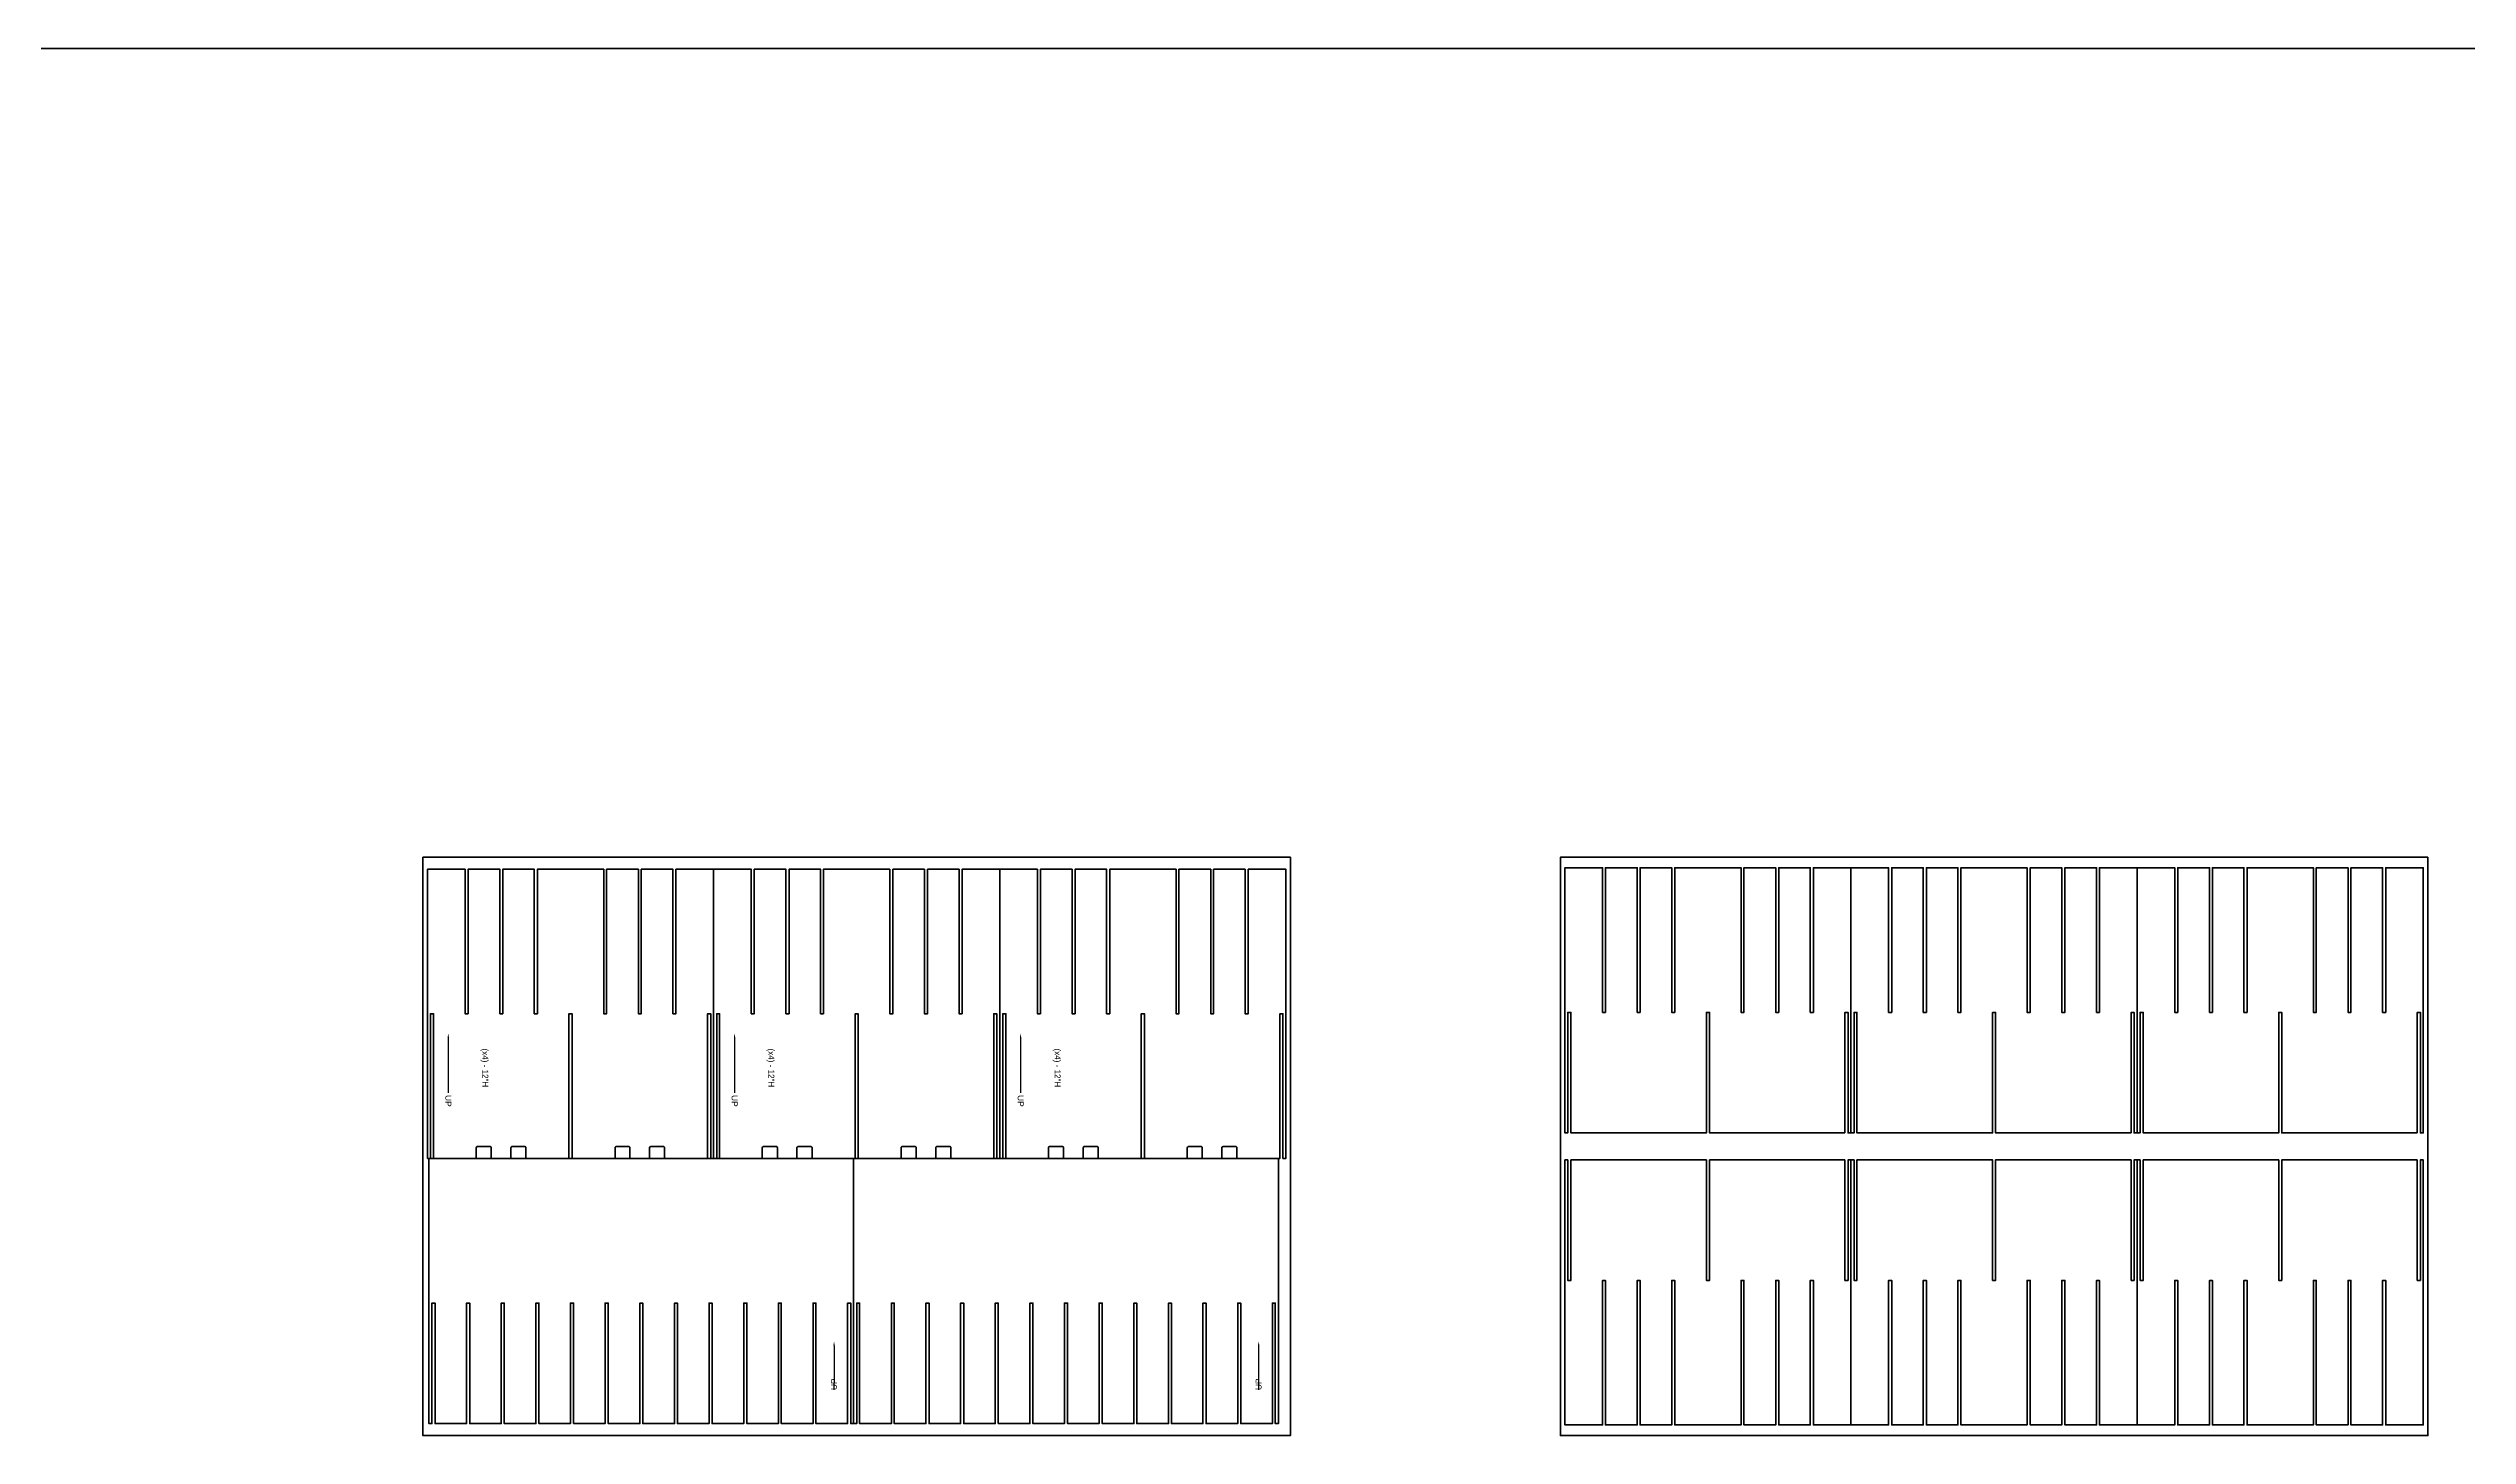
# Model space of a CAD drawing. Header units: millimetres. Extents: x -4815 to 20749, y -4662 to 5111.
# Drawn here: x 3347.6 to 3448, y 687.6 to 745.1 of the extents above; entities that cross this region are included whole.
import ezdxf
from ezdxf import colors
from ezdxf.entities.mleader import LeaderData, LeaderLine
from ezdxf.math import Vec2, Vec3

# ---------------------------------------------------------------- set-up
doc = ezdxf.new("R2010")
doc.units = ezdxf.units.MM
doc.header["$LTSCALE"] = 10
doc.header["$MEASUREMENT"] = 0
doc.layers.add('A-ANNO-LEGN', color=4, linetype='Continuous')
doc.layers.add('A-TTBL-___3', color=3, linetype='Continuous')

msp = doc.modelspace()

# ---------------------------------------------------------------- linework, layer by layer
at = {"layer": 'A-TTBL-___3', "lineweight": 40, "transparency": 33554687}
for points in [[(3368.74, 699.06), (3369.22, 699.06), (3369.22, 705.06), (3369.35, 705.06), (3369.35, 699.06), (3371.13, 699.06), (3371.13, 699.5, -0.414214), (3371.19, 699.56), (3371.69, 699.56, -0.414214), (3371.75, 699.5), (3371.75, 699.06), (3372.56, 699.06), (3372.56, 699.5, -0.414214), (3372.63, 699.56), (3373.13, 699.56, -0.414214), (3373.19, 699.5), (3373.19, 699.06), (3374.97, 699.06), (3374.97, 705.06), (3375.1, 705.06), (3375.1, 699.06), (3375.22, 699.06), (3375.22, 711.06), (3373.66, 711.06), (3373.66, 705.06), (3373.53, 705.06), (3373.53, 711.06), (3372.22, 711.06), (3372.22, 705.06), (3372.1, 705.06), (3372.1, 711.06), (3370.78, 711.06), (3370.78, 705.06), (3370.66, 705.06), (3370.66, 711.06), (3367.91, 711.06), (3367.91, 705.06), (3367.78, 705.06), (3367.78, 711.06), (3366.47, 711.06), (3366.47, 705.06), (3366.35, 705.06), (3366.35, 711.06), (3365.03, 711.06), (3365.03, 705.06), (3364.91, 705.06), (3364.91, 711.06), (3363.35, 711.06), (3363.35, 699.06), (3363.47, 699.06), (3363.47, 705.06), (3363.6, 705.06), (3363.6, 699.06), (3365.37, 699.06), (3365.37, 699.5, -0.414214), (3365.43, 699.56), (3365.93, 699.56, -0.414214), (3365.99, 699.5), (3365.99, 699.06), (3366.81, 699.06), (3366.81, 699.5, -0.414214), (3366.87, 699.56), (3367.37, 699.56, -0.414214), (3367.43, 699.5), (3367.43, 699.06), (3369.22, 699.06)], [(3380.62, 699.06), (3381.1, 699.06), (3381.1, 705.06), (3381.22, 705.06), (3381.22, 699.06), (3383, 699.06), (3383, 699.5, -0.414214), (3383.06, 699.56), (3383.57, 699.56, -0.414214), (3383.63, 699.5), (3383.63, 699.06), (3384.44, 699.06), (3384.44, 699.5, -0.414214), (3384.5, 699.56), (3385, 699.56, -0.414214), (3385.07, 699.5), (3385.07, 699.06), (3386.85, 699.06), (3386.85, 705.06), (3386.97, 705.06), (3386.97, 699.06), (3387.1, 699.06), (3387.1, 711.06), (3385.53, 711.06), (3385.53, 705.06), (3385.41, 705.06), (3385.41, 711.06), (3384.1, 711.06), (3384.1, 705.06), (3383.97, 705.06), (3383.97, 711.06), (3382.66, 711.06), (3382.66, 705.06), (3382.53, 705.06), (3382.53, 711.06), (3379.78, 711.06), (3379.78, 705.06), (3379.66, 705.06), (3379.66, 711.06), (3378.35, 711.06), (3378.35, 705.06), (3378.22, 705.06), (3378.22, 711.06), (3376.91, 711.06), (3376.91, 705.06), (3376.78, 705.06), (3376.78, 711.06), (3375.22, 711.06), (3375.22, 699.06), (3375.35, 699.06), (3375.35, 705.06), (3375.47, 705.06), (3375.47, 699.06), (3377.24, 699.06), (3377.24, 699.5, -0.414214), (3377.31, 699.56), (3377.81, 699.56, -0.414214), (3377.87, 699.5), (3377.87, 699.06), (3378.68, 699.06), (3378.68, 699.5, -0.414214), (3378.74, 699.56), (3379.24, 699.56, -0.414214), (3379.31, 699.5), (3379.31, 699.06), (3381.1, 699.06)], [(3392.49, 699.06), (3392.97, 699.06), (3392.97, 705.06), (3393.1, 705.06), (3393.1, 699.06), (3394.88, 699.06), (3394.88, 699.5, -0.414214), (3394.94, 699.56), (3395.44, 699.56, -0.414214), (3395.5, 699.5), (3395.5, 699.06), (3396.31, 699.06), (3396.31, 699.5, -0.414214), (3396.38, 699.56), (3396.88, 699.56, -0.414214), (3396.94, 699.5), (3396.94, 699.06), (3398.72, 699.06), (3398.72, 705.06), (3398.85, 705.06), (3398.85, 699.06), (3398.97, 699.06), (3398.97, 711.06), (3397.41, 711.06), (3397.41, 705.06), (3397.28, 705.06), (3397.28, 711.06), (3395.97, 711.06), (3395.97, 705.06), (3395.85, 705.06), (3395.85, 711.06), (3394.53, 711.06), (3394.53, 705.06), (3394.41, 705.06), (3394.41, 711.06), (3391.66, 711.06), (3391.66, 705.06), (3391.53, 705.06), (3391.53, 711.06), (3390.22, 711.06), (3390.22, 705.06), (3390.1, 705.06), (3390.1, 711.06), (3388.78, 711.06), (3388.78, 705.06), (3388.66, 705.06), (3388.66, 711.06), (3387.1, 711.06), (3387.1, 699.06), (3387.22, 699.06), (3387.22, 705.06), (3387.35, 705.06), (3387.35, 699.06), (3389.12, 699.06), (3389.12, 699.5, -0.414214), (3389.18, 699.56), (3389.68, 699.56, -0.414214), (3389.74, 699.5), (3389.74, 699.06), (3390.56, 699.06), (3390.56, 699.5, -0.414214), (3390.62, 699.56), (3391.12, 699.56, -0.414214), (3391.18, 699.5), (3391.18, 699.06), (3392.97, 699.06)]]:
    msp.add_lwpolyline(points, format="xyb", dxfattribs=at)
for points in [[(3422.17, 700.12), (3422.17, 705.12), (3422.3, 705.12), (3422.3, 700.12), (3422.42, 700.12), (3422.42, 711.12), (3420.86, 711.12), (3420.86, 705.12), (3420.73, 705.12), (3420.73, 711.12), (3419.42, 711.12), (3419.42, 705.12), (3419.3, 705.12), (3419.3, 711.12), (3417.98, 711.12), (3417.98, 705.12), (3417.86, 705.12), (3417.86, 711.12), (3415.11, 711.12), (3415.11, 705.12), (3414.98, 705.12), (3414.98, 711.12), (3413.67, 711.12), (3413.67, 705.12), (3413.55, 705.12), (3413.55, 711.12), (3412.23, 711.12), (3412.23, 705.12), (3412.11, 705.12), (3412.11, 711.12), (3410.55, 711.12), (3410.55, 700.12), (3410.67, 700.12), (3410.67, 705.12), (3410.8, 705.12), (3410.8, 700.12), (3416.42, 700.12), (3416.42, 705.12), (3416.55, 705.12), (3416.55, 700.12)], [(3434.05, 700.12), (3434.05, 705.12), (3434.17, 705.12), (3434.17, 700.12), (3434.3, 700.12), (3434.3, 711.12), (3432.73, 711.12), (3432.73, 705.12), (3432.61, 705.12), (3432.61, 711.12), (3431.3, 711.12), (3431.3, 705.12), (3431.17, 705.12), (3431.17, 711.12), (3429.86, 711.12), (3429.86, 705.12), (3429.73, 705.12), (3429.73, 711.12), (3426.98, 711.12), (3426.98, 705.12), (3426.86, 705.12), (3426.86, 711.12), (3425.55, 711.12), (3425.55, 705.12), (3425.42, 705.12), (3425.42, 711.12), (3424.11, 711.12), (3424.11, 705.12), (3423.98, 705.12), (3423.98, 711.12), (3422.42, 711.12), (3422.42, 700.12), (3422.55, 700.12), (3422.55, 705.12), (3422.67, 705.12), (3422.67, 700.12), (3428.3, 700.12), (3428.3, 705.12), (3428.42, 705.12), (3428.42, 700.12)], [(3445.92, 700.12), (3445.92, 705.12), (3446.05, 705.12), (3446.05, 700.12), (3446.17, 700.12), (3446.17, 711.12), (3444.61, 711.12), (3444.61, 705.12), (3444.48, 705.12), (3444.48, 711.12), (3443.17, 711.12), (3443.17, 705.12), (3443.05, 705.12), (3443.05, 711.12), (3441.73, 711.12), (3441.73, 705.12), (3441.61, 705.12), (3441.61, 711.12), (3438.86, 711.12), (3438.86, 705.12), (3438.73, 705.12), (3438.73, 711.12), (3437.42, 711.12), (3437.42, 705.12), (3437.3, 705.12), (3437.3, 711.12), (3435.98, 711.12), (3435.98, 705.12), (3435.86, 705.12), (3435.86, 711.12), (3434.3, 711.12), (3434.3, 700.12), (3434.42, 700.12), (3434.42, 705.12), (3434.55, 705.12), (3434.55, 700.12), (3440.17, 700.12), (3440.17, 705.12), (3440.3, 705.12), (3440.3, 700.12)], [(3369.41, 688.06), (3369.41, 693.06), (3369.28, 693.06), (3369.28, 688.06), (3367.97, 688.06), (3367.97, 693.06), (3367.85, 693.06), (3367.85, 688.06), (3366.53, 688.06), (3366.53, 693.06), (3366.41, 693.06), (3366.41, 688.06), (3365.1, 688.06), (3365.1, 693.06), (3364.97, 693.06), (3364.97, 688.06), (3363.66, 688.06), (3363.66, 693.06), (3363.53, 693.06), (3363.53, 688.06), (3363.41, 688.06), (3363.41, 699.06), (3381.03, 699.06), (3381.03, 688.06), (3380.91, 688.06), (3380.91, 693.06), (3380.78, 693.06), (3380.78, 688.06), (3379.47, 688.06), (3379.47, 693.06), (3379.35, 693.06), (3379.35, 688.06), (3378.03, 688.06), (3378.03, 693.06), (3377.91, 693.06), (3377.91, 688.06), (3376.6, 688.06), (3376.6, 693.06), (3376.47, 693.06), (3376.47, 688.06), (3375.16, 688.06), (3375.16, 693.06), (3375.03, 693.06), (3375.03, 688.06), (3373.72, 688.06), (3373.72, 693.06), (3373.6, 693.06), (3373.6, 688.06), (3372.28, 688.06), (3372.28, 693.06), (3372.16, 693.06), (3372.16, 688.06), (3370.85, 688.06), (3370.85, 693.06), (3370.72, 693.06), (3370.72, 688.06)], [(3387.03, 688.06), (3387.03, 693.06), (3386.91, 693.06), (3386.91, 688.06), (3385.6, 688.06), (3385.6, 693.06), (3385.47, 693.06), (3385.47, 688.06), (3384.16, 688.06), (3384.16, 693.06), (3384.03, 693.06), (3384.03, 688.06), (3382.72, 688.06), (3382.72, 693.06), (3382.6, 693.06), (3382.6, 688.06), (3381.28, 688.06), (3381.28, 693.06), (3381.16, 693.06), (3381.16, 688.06), (3381.03, 688.06), (3381.03, 699.06), (3398.66, 699.06), (3398.66, 688.06), (3398.53, 688.06), (3398.53, 693.06), (3398.41, 693.06), (3398.41, 688.06), (3397.1, 688.06), (3397.1, 693.06), (3396.97, 693.06), (3396.97, 688.06), (3395.66, 688.06), (3395.66, 693.06), (3395.53, 693.06), (3395.53, 688.06), (3394.22, 688.06), (3394.22, 693.06), (3394.1, 693.06), (3394.1, 688.06), (3392.78, 688.06), (3392.78, 693.06), (3392.66, 693.06), (3392.66, 688.06), (3391.35, 688.06), (3391.35, 693.06), (3391.22, 693.06), (3391.22, 688.06), (3389.91, 688.06), (3389.91, 693.06), (3389.78, 693.06), (3389.78, 688.06), (3388.47, 688.06), (3388.47, 693.06), (3388.35, 693.06), (3388.35, 688.06)], [(3422.17, 699), (3422.17, 694), (3422.3, 694), (3422.3, 699), (3422.42, 699), (3422.42, 688), (3420.86, 688), (3420.86, 694), (3420.73, 694), (3420.73, 688), (3419.42, 688), (3419.42, 694), (3419.3, 694), (3419.3, 688), (3417.98, 688), (3417.98, 694), (3417.86, 694), (3417.86, 688), (3415.11, 688), (3415.11, 694), (3414.98, 694), (3414.98, 688), (3413.67, 688), (3413.67, 694), (3413.55, 694), (3413.55, 688), (3412.23, 688), (3412.23, 694), (3412.11, 694), (3412.11, 688), (3410.55, 688), (3410.55, 699), (3410.67, 699), (3410.67, 694), (3410.8, 694), (3410.8, 699), (3416.42, 699), (3416.42, 694), (3416.55, 694), (3416.55, 699)], [(3434.05, 699), (3434.05, 694), (3434.17, 694), (3434.17, 699), (3434.3, 699), (3434.3, 688), (3432.73, 688), (3432.73, 694), (3432.61, 694), (3432.61, 688), (3431.3, 688), (3431.3, 694), (3431.17, 694), (3431.17, 688), (3429.86, 688), (3429.86, 694), (3429.73, 694), (3429.73, 688), (3426.98, 688), (3426.98, 694), (3426.86, 694), (3426.86, 688), (3425.55, 688), (3425.55, 694), (3425.42, 694), (3425.42, 688), (3424.11, 688), (3424.11, 694), (3423.98, 694), (3423.98, 688), (3422.42, 688), (3422.42, 699), (3422.55, 699), (3422.55, 694), (3422.67, 694), (3422.67, 699), (3428.3, 699), (3428.3, 694), (3428.42, 694), (3428.42, 699)], [(3445.92, 699), (3445.92, 694), (3446.05, 694), (3446.05, 699), (3446.17, 699), (3446.17, 688), (3444.61, 688), (3444.61, 694), (3444.48, 694), (3444.48, 688), (3443.17, 688), (3443.17, 694), (3443.05, 694), (3443.05, 688), (3441.73, 688), (3441.73, 694), (3441.61, 694), (3441.61, 688), (3438.86, 688), (3438.86, 694), (3438.73, 694), (3438.73, 688), (3437.42, 688), (3437.42, 694), (3437.3, 694), (3437.3, 688), (3435.98, 688), (3435.98, 694), (3435.86, 694), (3435.86, 688), (3434.3, 688), (3434.3, 699), (3434.42, 699), (3434.42, 694), (3434.55, 694), (3434.55, 699), (3440.17, 699), (3440.17, 694), (3440.3, 694), (3440.3, 699)]]:
    msp.add_lwpolyline(points, close=True, dxfattribs=at)
at = {"layer": 'Defpoints', "lineweight": 40, "transparency": 33554687}
msp.add_line((3133.92, 745.12), (3512.64, 745.12), dxfattribs=at)
for points in [[(3399.16, 711.56), (3363.16, 711.56), (3363.16, 687.56), (3399.16, 687.56)], [(3446.36, 711.56), (3410.36, 711.56), (3410.36, 687.56), (3446.36, 687.56)]]:
    msp.add_lwpolyline(points, close=True, dxfattribs=at)

# ---------------------------------------------------------------- texts
at = {"layer": 'Defpoints', "lineweight": 40, "transparency": 33554687, "char_height": 0.25, "attachment_point": 1, "rotation": 270}
for insert in [(3365.87, 703.62), (3377.74, 703.62), (3389.62, 703.62)]:
    msp.add_mtext_dynamic_manual_height_columns('(x4) - 12"H', width=3.6283, gutter_width=1.25, heights=[0], dxfattribs=dict(at, insert=insert))

# ---------------------------------------------------------------- leaders
at = {"layer": 'A-ANNO-LEGN', "lineweight": 40, "transparency": 33554687}
ml = msp.add_multileader_mtext('Standard', dxfattribs=at)
ml.set_content('{\\fArial|b0|i0|c0|p0;UP}', color=256)
ml.set_leader_properties()
ml.build(insert=Vec2(0, 0))
ml.multileader.update_dxf_attribs({"text_right_attachment_type": 6, "dogleg_length": 0.36, "arrow_head_size": 0.18})
ctx = ml.context
ctx.base_point, ctx.char_height, ctx.arrow_head_size, ctx.landing_gap_size, ctx.plane_origin, ctx.plane_x_axis, ctx.plane_y_axis = Vec3(3364.21, 701.78), 0.25, 0.18, 0.09, Vec3(3364.21, 704.25), Vec3(0, -1), Vec3(1, 0)
ctx.right_attachment = 6
notes = []
notes.append((ctx, [(0, (1, 1, 0), (3364.21, 702.14), (0, -1), 0.36, [(0, [(3364.21, 704.25)], 0, [])])]))
ctx.mtext.insert, ctx.mtext.text_direction, ctx.mtext.rotation, ctx.mtext.width, ctx.mtext.flow_direction = Vec3(3364.34, 701.69), Vec3(0, -1), 4.712389, 0.8495, 5
ml = msp.add_multileader_mtext('Standard', dxfattribs=at)
ml.set_content('{\\fArial|b0|i0|c0|p0;UP}', color=256)
ml.set_leader_properties()
ml.build(insert=Vec2(0, 0))
ml.multileader.update_dxf_attribs({"text_right_attachment_type": 6, "dogleg_length": 0.36, "arrow_head_size": 0.18})
ctx = ml.context
ctx.base_point, ctx.char_height, ctx.arrow_head_size, ctx.landing_gap_size, ctx.plane_origin, ctx.plane_x_axis, ctx.plane_y_axis = Vec3(3376.09, 701.78), 0.25, 0.18, 0.09, Vec3(3376.09, 704.25), Vec3(0, -1), Vec3(1, 0)
ctx.right_attachment = 6
notes.append((ctx, [(0, (1, 1, 0), (3376.09, 702.14), (0, -1), 0.36, [(0, [(3376.09, 704.25)], 0, [])])]))
ctx.mtext.insert, ctx.mtext.text_direction, ctx.mtext.rotation, ctx.mtext.width, ctx.mtext.flow_direction = Vec3(3376.22, 701.69), Vec3(0, -1), 4.712389, 0.8495, 5
ml = msp.add_multileader_mtext('Standard', dxfattribs=at)
ml.set_content('{\\fArial|b0|i0|c0|p0;UP}', color=256)
ml.set_leader_properties()
ml.build(insert=Vec2(0, 0))
ml.multileader.update_dxf_attribs({"text_right_attachment_type": 6, "dogleg_length": 0.36, "arrow_head_size": 0.18})
ctx = ml.context
ctx.base_point, ctx.char_height, ctx.arrow_head_size, ctx.landing_gap_size, ctx.plane_origin, ctx.plane_x_axis, ctx.plane_y_axis = Vec3(3387.96, 701.78), 0.25, 0.18, 0.09, Vec3(3387.96, 704.25), Vec3(0, -1), Vec3(1, 0)
ctx.right_attachment = 6
notes.append((ctx, [(0, (1, 1, 0), (3387.96, 702.14), (0, -1), 0.36, [(0, [(3387.96, 704.25)], 0, [])])]))
ctx.mtext.insert, ctx.mtext.text_direction, ctx.mtext.rotation, ctx.mtext.width, ctx.mtext.flow_direction = Vec3(3388.09, 701.69), Vec3(0, -1), 4.712389, 0.8495, 5
ml = msp.add_multileader_mtext('Standard', dxfattribs=at)
ml.set_content('{\\fArial|b0|i0|c0|p0;UP}', color=256)
ml.set_leader_properties()
ml.build(insert=Vec2(0, 0))
ml.multileader.update_dxf_attribs({"has_dogleg": 0, "text_right_attachment_type": 6, "dogleg_length": 0.36, "arrow_head_size": 0.18})
ctx = ml.context
ctx.base_point, ctx.char_height, ctx.arrow_head_size, ctx.landing_gap_size, ctx.plane_origin, ctx.plane_x_axis, ctx.plane_y_axis = Vec3(3380.21, 690.02), 0.25, 0.18, 0.09, Vec3(3380.23, 693.71), Vec3(-0.003833, -0.999993), Vec3(0.999993, -0.003833)
ctx.right_attachment, ctx.text_align_type = 6, 2
notes.append((ctx, [(0, (1, 1, 0), (3380.22, 690.38), (-0.003833, -0.999993), 0.36, [(0, [(3380.22, 691.47)], 0, [])])]))
ctx.mtext.insert, ctx.mtext.text_direction, ctx.mtext.rotation, ctx.mtext.alignment, ctx.mtext.flow_direction = Vec3(3380.09, 689.93), Vec3(0.003833, 0.999993), 1.566963, 3, 5
ml = msp.add_multileader_mtext('Standard', dxfattribs=at)
ml.set_content('{\\fArial|b0|i0|c0|p0;UP}', color=256)
ml.set_leader_properties()
ml.build(insert=Vec2(0, 0))
ml.multileader.update_dxf_attribs({"has_dogleg": 0, "text_right_attachment_type": 6, "dogleg_length": 0.36, "arrow_head_size": 0.18})
ctx = ml.context
ctx.base_point, ctx.char_height, ctx.arrow_head_size, ctx.landing_gap_size, ctx.plane_origin, ctx.plane_x_axis, ctx.plane_y_axis = Vec3(3397.84, 690.02), 0.25, 0.18, 0.09, Vec3(3397.85, 693.71), Vec3(-0.003833, -0.999993), Vec3(0.999993, -0.003833)
ctx.right_attachment, ctx.text_align_type = 6, 2
notes.append((ctx, [(0, (1, 1, 0), (3397.84, 690.38), (-0.003833, -0.999993), 0.36, [(0, [(3397.84, 691.47)], 0, [])])]))
ctx.mtext.insert, ctx.mtext.text_direction, ctx.mtext.rotation, ctx.mtext.alignment, ctx.mtext.flow_direction = Vec3(3397.71, 689.93), Vec3(0.003833, 0.999993), 1.566963, 3, 5
for ctx, leaders in notes:
    for number, flags, end, landing, length, lines in leaders:
        leader = LeaderData()
        leader.index, (leader.has_last_leader_line, leader.has_dogleg_vector, leader.attachment_direction) = number, flags
        leader.last_leader_point, leader.dogleg_vector, leader.dogleg_length = Vec3(end), Vec3(landing), length
        for number, points, colour, breaks in lines:
            line = LeaderLine()
            line.index, line.vertices, line.color, line.breaks = number, Vec3.list(points), colors.encode_raw_color(colour), breaks
            leader.lines.append(line)
        ctx.leaders.append(leader)

doc.saveas('drawing.dxf')
